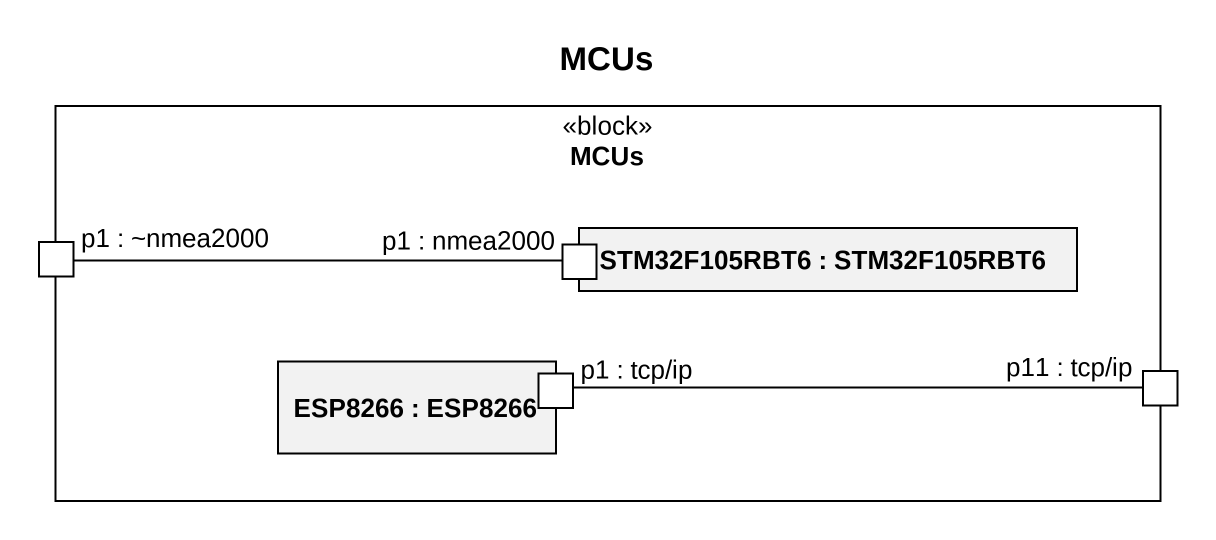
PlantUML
@startuml
title MCUs
rectangle MCUs <<block>> {
  port "p1 : ~nmea2000" as p1_nmea2000
  rectangle "STM32F105RBT6 : STM32F105RBT6" as STM32F105RBT6 {
    port "p1 : nmea2000" as p1_nmea2000_2
  }
  rectangle "ESP8266 : ESP8266" as ESP8266 {
    port "p1 : tcp/ip" as p1_tcp_ip
  }
  port "p11 : tcp/ip" as p11_tcp_ip
}
p1_nmea2000 -right- p1_nmea2000_2
p1_tcp_ip -right- p11_tcp_ip
@enduml
